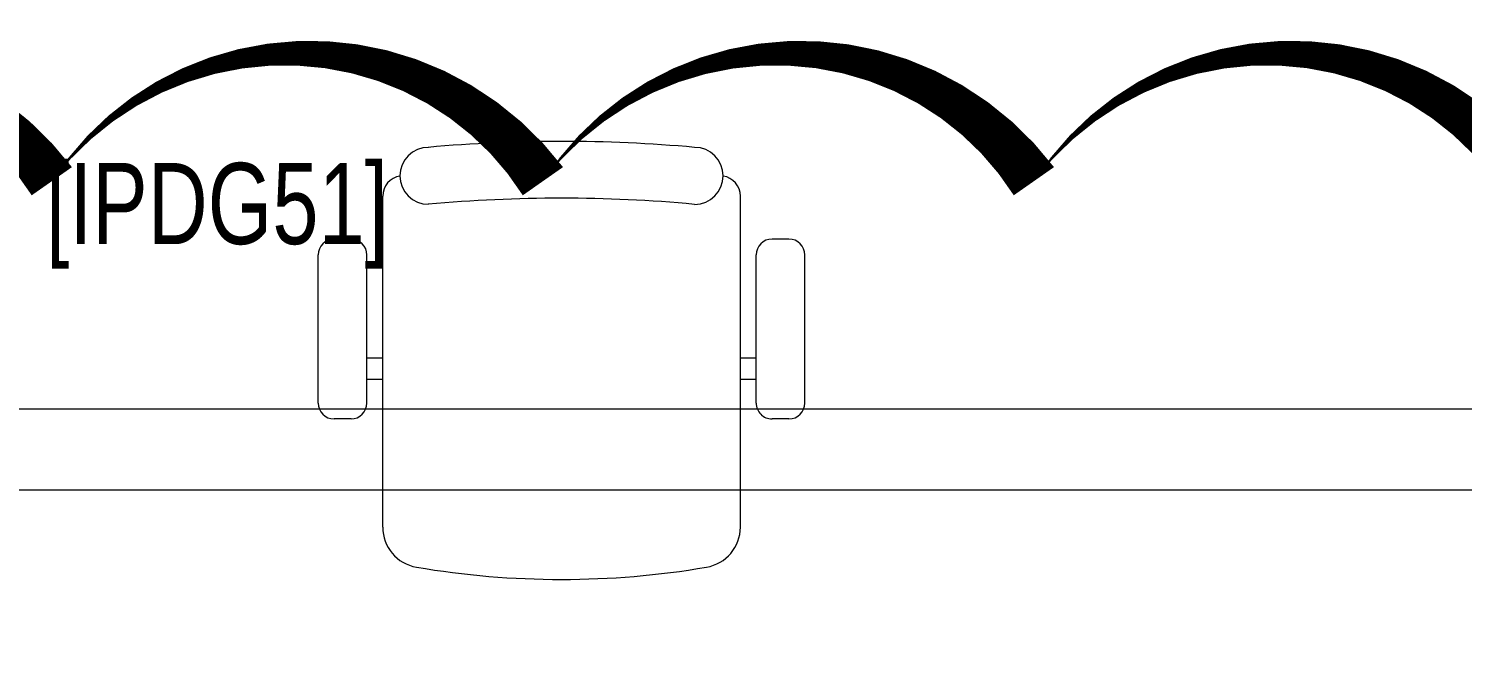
# Model space of a CAD drawing. Header units: metres. Extents: x 75097 to 220695, y -1557923 to -1361206.
# Drawn here: x 102294 to 104063, y -1446979 to -1446204 of the extents above; entities that cross this region are included whole.
import ezdxf

# ---------------------------------------------------------------- set-up
doc = ezdxf.new("R2010")
doc.units = ezdxf.units.M
doc.layers.get('0').update_dxf_attribs({"lineweight": 0})
for name, color, linetype, lineweight in [('A-100 - Copy$0$72_EGR_BASE_TEXT', 8, 'Continuous', 0), ('A-100 - Copy$0$Medical Equipment and Furniture', 8, 'Continuous', 0), ('A-100 - Copy$0$NEW', 8, 'Continuous', 5)]:
    doc.layers.add(name, color=color, linetype=linetype, lineweight=lineweight)
doc.layers.add('REV 01', color=7, linetype='Continuous', lineweight=0, true_color=0xe41b4d)
doc.styles.add('A-100 - Copy$0$X3G_ENTITY_2587EA', font='swisscl.ttf', dxfattribs={"height": 200})

# ---------------------------------------------------------------- blocks, each defined once
blk = doc.blocks.new('*X81')
for p, q in [((5, 3), (5, 3)), ((5, 3), (5, 3)), ((5, 3), (5, 3)), ((5, 3), (5, 3)), ((5, 3), (5, 3)), ((5, 3), (5, 3)), ((5, 3), (5, 3)), ((5, 3), (5, 3)), ((5, 3), (5, 3)), ((5, 3), (5, 3)), ((5, 3), (5, 3)), ((5, 3), (5, 3)), ((5, 3), (5, 3)), ((5, 3), (5, 3)), ((5, 3), (5, 3)), ((5, 3), (5, 3)), ((5, 3), (5, 3)), ((5, 3), (5, 3)), ((5, 3), (5, 3)), ((5, 3), (5, 3)), ((5, 3), (5, 3)), ((5, 3), (5, 3)), ((5, 3), (5, 3)), ((5, 3), (5, 3)), ((5, 3), (5, 3)), ((5, 3), (5, 3)), ((5, 3), (5, 3)), ((5, 3), (5, 3)), ((5, 3), (5, 3)), ((5, 3), (5, 3)), ((5, 3), (5, 3)), ((5, 3), (5, 3)), ((5, 3), (5, 3)), ((5, 3), (5, 3)), ((5, 3), (5, 3)), ((5, 3), (5, 3)), ((5, 3), (5, 3)), ((5, 3), (5, 3)), ((5, 3), (5, 3)), ((5, 3), (5, 3)), ((5, 3), (5, 3)), ((5, 3), (5, 3)), ((5, 3), (5, 3)), ((5, 3), (5, 3)), ((5, 3), (5, 3)), ((5, 3), (5, 3)), ((5, 3), (5, 3)), ((5, 3), (5, 3)), ((5, 3), (5, 3)), ((5, 3), (5, 3)), ((5, 3), (5, 3)), ((5, 3), (5, 3)), ((5, 3), (5, 3)), ((5, 3), (5, 3)), ((5, 3), (5, 3)), ((5, 3), (5, 3)), ((5, 3), (5, 3)), ((5, 3), (5, 3)), ((5, 3), (5, 3)), ((5, 3), (5, 3)), ((5, 3), (5, 3)), ((5, 3), (5, 3)), ((5, 3), (5, 3)), ((5, 3), (5, 3)), ((5, 3), (5, 3)), ((5, 3), (5, 3)), ((6, 3), (5, 3)), ((5, 3), (5, 3)), ((6, 3), (5, 3)), ((5, 3), (5, 3)), ((6, 3), (5, 3)), ((5, 3), (5, 3)), ((6, 3), (5, 3)), ((5, 3), (5, 3)), ((5, 3), (5, 3)), ((5, 3), (5, 3)), ((5, 3), (5, 3)), ((5, 3), (5, 3)), ((5, 3), (5, 3)), ((5, 3), (5, 3)), ((5, 3), (5, 3)), ((5, 3), (5, 3)), ((5, 3), (5, 3)), ((5, 3), (5, 3)), ((5, 3), (5, 3)), ((5, 3), (5, 3)), ((5, 3), (5, 3)), ((5, 3), (5, 3)), ((5, 3), (5, 3)), ((5, 3), (5, 3)), ((5, 3), (5, 3)), ((5, 3), (5, 3)), ((5, 3), (5, 3)), ((5, 3), (5, 3)), ((5, 3), (5, 3)), ((5, 3), (5, 3)), ((6, 3), (6, 3)), ((6, 3), (6, 3)), ((6, 3), (6, 3)), ((6, 3), (6, 3)), ((6, 3), (6, 3)), ((6, 3), (6, 3)), ((6, 3), (6, 3)), ((6, 3), (6, 3)), ((6, 3), (6, 3)), ((6, 3), (6, 3)), ((6, 3), (6, 3)), ((6, 3), (6, 3)), ((6, 3), (6, 3)), ((6, 3), (6, 3)), ((6, 3), (6, 3)), ((6, 3), (6, 3)), ((6, 3), (6, 3)), ((6, 3), (6, 3)), ((6, 3), (6, 3)), ((6, 3), (6, 3)), ((6, 3), (6, 3)), ((6, 3), (6, 3)), ((6, 3), (6, 3)), ((6, 3), (6, 3)), ((6, 3), (6, 3)), ((6, 3), (6, 3)), ((6, 3), (6, 3)), ((6, 3), (6, 3)), ((6, 3), (6, 3)), ((6, 3), (6, 3)), ((6, 3), (6, 3)), ((6, 3), (6, 3)), ((6, 3), (6, 3)), ((6, 3), (6, 3)), ((6, 3), (6, 3)), ((6, 3), (6, 3)), ((6, 3), (6, 3)), ((6, 3), (6, 3)), ((6, 3), (6, 3)), ((6, 3), (6, 3)), ((6, 3), (6, 3)), ((6, 3), (6, 3)), ((6, 3), (6, 3)), ((6, 3), (6, 3)), ((6, 3), (6, 3)), ((6, 3), (6, 3)), ((6, 3), (6, 3)), ((6, 3), (6, 3)), ((6, 3), (6, 3)), ((6, 3), (6, 3)), ((6, 3), (6, 3)), ((6, 3), (6, 3)), ((6, 3), (6, 3)), ((6, 3), (6, 3)), ((6, 3), (6, 3)), ((6, 3), (6, 3)), ((6, 3), (6, 3)), ((6, 3), (6, 3)), ((6, 3), (6, 3)), ((6, 3), (6, 3)), ((6, 3), (6, 3)), ((6, 3), (6, 3)), ((6, 3), (6, 3)), ((6, 3), (6, 3)), ((6, 3), (6, 3)), ((6, 3), (6, 3)), ((6, 3), (6, 3)), ((6, 3), (6, 3)), ((6, 3), (6, 3)), ((6, 3), (6, 3)), ((6, 3), (6, 3)), ((6, 3), (6, 3)), ((6, 3), (6, 3)), ((6, 3), (6, 3)), ((6, 3), (6, 3)), ((6, 3), (6, 3)), ((6, 3), (6, 3)), ((6, 3), (6, 3)), ((6, 3), (6, 3)), ((6, 3), (6, 3)), ((6, 3), (6, 3)), ((6, 3), (6, 3)), ((6, 3), (6, 3)), ((6, 3), (6, 3)), ((6, 3), (6, 3)), ((6, 3), (6, 3)), ((6, 3), (6, 3)), ((6, 3), (6, 3)), ((6, 3), (6, 3)), ((6, 3), (6, 3)), ((6, 3), (6, 3)), ((6, 3), (6, 3)), ((6, 3), (6, 3)), ((6, 3), (6, 3)), ((6, 3), (6, 3)), ((6, 3), (6, 3)), ((6, 3), (6, 3)), ((6, 3), (6, 3)), ((6, 3), (6, 3)), ((6, 3), (6, 3)), ((6, 3), (6, 3)), ((6, 3), (6, 3)), ((6, 3), (6, 3)), ((6, 3), (6, 3)), ((6, 3), (6, 3)), ((6, 3), (6, 3)), ((6, 3), (6, 3)), ((6, 3), (6, 3)), ((6, 3), (6, 3)), ((6, 3), (6, 3)), ((6, 3), (6, 3)), ((6, 3), (6, 3)), ((6, 3), (6, 3)), ((6, 3), (6, 3)), ((6, 3), (6, 3)), ((6, 3), (6, 3)), ((6, 3), (6, 3)), ((6, 3), (6, 3)), ((6, 3), (6, 3)), ((6, 3), (6, 3)), ((6, 3), (6, 3)), ((6, 3), (6, 3)), ((6, 3), (6, 3)), ((6, 3), (6, 3)), ((6, 3), (6, 3)), ((6, 3), (6, 3)), ((6, 3), (6, 3)), ((6, 3), (6, 3)), ((6, 3), (6, 3)), ((6, 3), (6, 3)), ((6, 3), (6, 3)), ((6, 3), (6, 3)), ((6, 3), (6, 3)), ((6, 3), (6, 3)), ((6, 3), (6, 3)), ((6, 3), (6, 3)), ((6, 3), (6, 3)), ((6, 3), (6, 3)), ((6, 3), (6, 3)), ((6, 3), (6, 3)), ((6, 3), (6, 3)), ((6, 3), (6, 3)), ((6, 3), (6, 3)), ((6, 3), (6, 3)), ((6, 3), (6, 3)), ((6, 3), (6, 3)), ((6, 3), (6, 3)), ((6, 3), (6, 3)), ((6, 3), (6, 3)), ((6, 3), (6, 3)), ((6, 3), (6, 3)), ((6, 3), (6, 3)), ((6, 3), (6, 3)), ((6, 3), (6, 3)), ((6, 3), (6, 3)), ((6, 3), (6, 3)), ((6, 3), (6, 3)), ((6, 3), (6, 3)), ((6, 3), (6, 3)), ((6, 3), (6, 3)), ((6, 3), (6, 3)), ((6, 3), (6, 3)), ((6, 3), (6, 3)), ((6, 3), (6, 3)), ((6, 3), (6, 3)), ((6, 3), (6, 3)), ((6, 3), (6, 3)), ((6, 3), (6, 3)), ((6, 3), (6, 3)), ((6, 3), (6, 3)), ((6, 3), (6, 3)), ((6, 3), (6, 3)), ((6, 3), (6, 3)), ((6, 3), (6, 3)), ((6, 3), (6, 3)), ((6, 3), (6, 3)), ((6, 3), (6, 3)), ((6, 3), (6, 3)), ((6, 3), (6, 3)), ((6, 3), (6, 3)), ((6, 3), (6, 3)), ((6, 3), (6, 3)), ((6, 3), (6, 3)), ((6, 3), (6, 3)), ((6, 3), (6, 3)), ((6, 3), (6, 3)), ((6, 3), (6, 3)), ((6, 3), (6, 3)), ((6, 3), (6, 3)), ((6, 3), (6, 3)), ((6, 3), (6, 3)), ((6, 3), (6, 3)), ((6, 3), (6, 3)), ((6, 3), (6, 3)), ((6, 3), (6, 3)), ((6, 3), (6, 3)), ((6, 3), (6, 3)), ((6, 3), (6, 3)), ((6, 3), (6, 3)), ((6, 3), (6, 3)), ((6, 3), (6, 3)), ((6, 3), (6, 3)), ((6, 3), (6, 3)), ((6, 3), (6, 3)), ((6, 3), (5, 3)), ((6, 3), (5, 3)), ((6, 3), (5, 3)), ((6, 3), (5, 3)), ((6, 3), (5, 3)), ((6, 3), (6, 3)), ((6, 3), (6, 3)), ((6, 3), (6, 3)), ((6, 3), (6, 3)), ((6, 3), (6, 3)), ((6, 3), (6, 3)), ((6, 3), (6, 3)), ((6, 3), (6, 3)), ((6, 3), (6, 3)), ((6, 3), (6, 3)), ((6, 3), (6, 3)), ((6, 3), (6, 3)), ((6, 3), (6, 3)), ((6, 3), (6, 3)), ((6, 3), (6, 3)), ((6, 3), (6, 3)), ((6, 3), (6, 3)), ((6, 3), (6, 3)), ((6, 3), (6, 3)), ((6, 3), (6, 3)), ((6, 3), (6, 3)), ((6, 3), (6, 3)), ((6, 3), (6, 3)), ((6, 3), (6, 3)), ((6, 3), (6, 3)), ((6, 3), (6, 3)), ((6, 3), (6, 3)), ((6, 3), (6, 3)), ((6, 3), (6, 3)), ((6, 3), (6, 3)), ((6, 3), (6, 3)), ((6, 3), (6, 3)), ((6, 3), (6, 3)), ((6, 3), (6, 3)), ((6, 3), (6, 3)), ((6, 3), (6, 3)), ((6, 3), (6, 3)), ((6, 3), (6, 3)), ((6, 3), (6, 3)), ((6, 3), (6, 3)), ((6, 3), (6, 3)), ((6, 3), (6, 3)), ((6, 3), (6, 3)), ((6, 3), (6, 3)), ((6, 3), (6, 3)), ((6, 3), (6, 3)), ((6, 3), (6, 3)), ((6, 3), (6, 3)), ((6, 3), (6, 3)), ((6, 3), (6, 3)), ((6, 3), (6, 3)), ((6, 3), (6, 3)), ((6, 3), (6, 3)), ((6, 3), (6, 3)), ((6, 3), (6, 3)), ((6, 3), (6, 3)), ((6, 3), (6, 3)), ((6, 3), (6, 3)), ((6, 3), (6, 3)), ((6, 3), (6, 3)), ((6, 3), (6, 3)), ((6, 3), (6, 3)), ((6, 3), (6, 3)), ((6, 3), (6, 3)), ((6, 3), (6, 3)), ((6, 3), (6, 3)), ((6, 3), (6, 3)), ((6, 3), (6, 3)), ((6, 3), (6, 3)), ((6, 3), (6, 3)), ((6, 3), (6, 3)), ((6, 3), (6, 3)), ((6, 3), (6, 3)), ((6, 3), (6, 3)), ((6, 3), (6, 3)), ((6, 3), (6, 3)), ((6, 3), (6, 3)), ((6, 3), (6, 3)), ((6, 3), (6, 3)), ((6, 3), (6, 3)), ((6, 3), (6, 3)), ((6, 3), (6, 3)), ((6, 3), (6, 3)), ((6, 3), (6, 3)), ((6, 3), (6, 3)), ((6, 3), (6, 3)), ((6, 3), (6, 3)), ((6, 3), (6, 3)), ((6, 3), (6, 3)), ((6, 3), (6, 3)), ((6, 3), (6, 3)), ((6, 3), (6, 3)), ((6, 3), (6, 3)), ((6, 3), (6, 3)), ((6, 3), (6, 3)), ((6, 3), (6, 3)), ((6, 3), (6, 3)), ((6, 3), (6, 3)), ((6, 3), (6, 3)), ((6, 3), (6, 3)), ((6, 3), (6, 3)), ((6, 3), (6, 3)), ((6, 3), (6, 3)), ((6, 3), (6, 3)), ((6, 3), (6, 3)), ((6, 3), (6, 3)), ((6, 3), (6, 3)), ((6, 3), (6, 3)), ((6, 3), (6, 3)), ((6, 3), (6, 3)), ((6, 3), (6, 3)), ((6, 3), (6, 3)), ((6, 3), (6, 3)), ((6, 3), (6, 3)), ((6, 3), (6, 3)), ((6, 3), (6, 3)), ((6, 3), (6, 3)), ((6, 3), (6, 3)), ((6, 3), (6, 3)), ((6, 3), (6, 3)), ((6, 3), (6, 3)), ((6, 3), (6, 3)), ((6, 3), (6, 3)), ((6, 3), (6, 3)), ((6, 3), (6, 3)), ((6, 3), (6, 3)), ((6, 3), (6, 3)), ((6, 3), (6, 3)), ((6, 3), (6, 3)), ((6, 3), (6, 3)), ((6, 3), (6, 3)), ((6, 3), (6, 3)), ((6, 3), (6, 3)), ((6, 3), (6, 3)), ((6, 3), (6, 3)), ((6, 3), (6, 3)), ((6, 3), (6, 3)), ((6, 3), (6, 3)), ((6, 3), (6, 3)), ((6, 3), (6, 3)), ((6, 3), (6, 3)), ((6, 3), (6, 3)), ((6, 3), (6, 3)), ((6, 3), (6, 3)), ((6, 3), (6, 3)), ((6, 3), (6, 3)), ((6, 3), (6, 3)), ((6, 3), (6, 3)), ((6, 3), (6, 3)), ((6, 3), (6, 3)), ((6, 3), (6, 3)), ((6, 3), (6, 3)), ((6, 3), (6, 3)), ((6, 3), (6, 3)), ((6, 3), (6, 3)), ((6, 3), (6, 3)), ((6, 3), (6, 3)), ((6, 3), (6, 3)), ((6, 3), (6, 3)), ((6, 3), (6, 3)), ((6, 3), (6, 3)), ((6, 3), (6, 3)), ((6, 3), (6, 3)), ((6, 3), (6, 3)), ((6, 3), (6, 3)), ((6, 3), (6, 3)), ((6, 3), (6, 3)), ((6, 3), (6, 3)), ((6, 3), (6, 3)), ((6, 3), (6, 3)), ((6, 3), (6, 3)), ((6, 3), (6, 3)), ((6, 3), (6, 3)), ((6, 3), (6, 3)), ((6, 3), (6, 3)), ((6, 3), (6, 3)), ((6, 3), (6, 3)), ((6, 3), (6, 3)), ((6, 3), (6, 3)), ((6, 3), (6, 3)), ((6, 3), (6, 3)), ((6, 3), (6, 3)), ((6, 3), (6, 3)), ((6, 3), (6, 3)), ((6, 3), (6, 3)), ((6, 3), (6, 3)), ((6, 3), (6, 3)), ((6, 3), (6, 3)), ((6, 3), (6, 3)), ((6, 3), (6, 3)), ((6, 3), (6, 3)), ((6, 3), (6, 3)), ((6, 3), (6, 3)), ((6, 3), (6, 3)), ((6, 3), (6, 3)), ((6, 3), (6, 3)), ((6, 3), (6, 3)), ((6, 3), (6, 3)), ((6, 3), (6, 3)), ((6, 3), (6, 3)), ((6, 3), (6, 3)), ((6, 3), (6, 3)), ((6, 3), (6, 3)), ((6, 3), (6, 3)), ((6, 3), (6, 3)), ((6, 3), (6, 3)), ((6, 3), (6, 3)), ((6, 3), (6, 3)), ((6, 3), (6, 3)), ((6, 3), (6, 3)), ((6, 3), (6, 3)), ((6, 3), (6, 3)), ((6, 3), (6, 3)), ((6, 3), (6, 3)), ((6, 3), (6, 3)), ((6, 3), (6, 3)), ((6, 3), (6, 3)), ((6, 3), (6, 3)), ((6, 3), (6, 3)), ((6, 3), (6, 3)), ((6, 3), (6, 3)), ((6, 3), (6, 3)), ((6, 3), (6, 3)), ((6, 3), (6, 3)), ((6, 3), (6, 3)), ((6, 3), (6, 3)), ((6, 3), (6, 3)), ((6, 3), (6, 3)), ((6, 3), (6, 3)), ((6, 3), (6, 3)), ((6, 3), (6, 3)), ((6, 3), (6, 3)), ((6, 3), (6, 3)), ((6, 3), (6, 3)), ((6, 3), (6, 3)), ((6, 3), (6, 3)), ((6, 3), (6, 3)), ((6, 3), (6, 3)), ((6, 3), (6, 3)), ((6, 3), (6, 3)), ((6, 3), (6, 3)), ((6, 3), (6, 3)), ((6, 3), (6, 3)), ((6, 3), (6, 3)), ((6, 3), (6, 3)), ((6, 3), (6, 3)), ((6, 3), (6, 3)), ((6, 3), (6, 3)), ((6, 3), (6, 3)), ((6, 3), (6, 3)), ((6, 3), (6, 3)), ((6, 3), (6, 3)), ((6, 3), (6, 3)), ((6, 3), (6, 3)), ((6, 3), (6, 3)), ((6, 3), (6, 3)), ((6, 3), (6, 3)), ((6, 3), (6, 3)), ((6, 3), (6, 3)), ((6, 3), (6, 3)), ((6, 3), (6, 3)), ((6, 3), (6, 3)), ((6, 3), (6, 3)), ((6, 3), (6, 3)), ((6, 3), (6, 3)), ((6, 3), (6, 3)), ((6, 3), (6, 3)), ((6, 3), (6, 3)), ((6, 3), (6, 3)), ((6, 3), (6, 3)), ((6, 3), (6, 3)), ((6, 3), (6, 3)), ((6, 3), (6, 3)), ((6, 3), (6, 3)), ((6, 3), (6, 3)), ((6, 3), (6, 3)), ((6, 3), (6, 3)), ((6, 3), (6, 3)), ((6, 3), (6, 3)), ((6, 3), (6, 3)), ((6, 3), (6, 3)), ((6, 3), (6, 3)), ((6, 3), (6, 3)), ((6, 3), (6, 3)), ((6, 3), (6, 3)), ((6, 3), (6, 3)), ((6, 3), (6, 3)), ((6, 3), (6, 3)), ((6, 3), (6, 3)), ((6, 3), (6, 3)), ((6, 3), (6, 3)), ((6, 3), (6, 3)), ((6, 3), (6, 3)), ((6, 3), (6, 3)), ((6, 3), (6, 3)), ((6, 3), (6, 3)), ((6, 3), (6, 3)), ((6, 3), (6, 3)), ((6, 3), (6, 3)), ((6, 3), (6, 3)), ((6, 3), (6, 3)), ((6, 3), (6, 3)), ((6, 3), (6, 3)), ((6, 3), (6, 3)), ((6, 3), (6, 3)), ((6, 3), (6, 3)), ((6, 3), (6, 3)), ((6, 3), (6, 3)), ((6, 3), (6, 3)), ((6, 3), (6, 3)), ((6, 3), (6, 3)), ((6, 3), (6, 3)), ((6, 3), (6, 3)), ((6, 3), (6, 3)), ((6, 3), (6, 3)), ((6, 3), (6, 3)), ((6, 3), (6, 3))]:
    blk.add_line(p, q)
blk = doc.blocks.new('*X82')
for p, q in [((13, 1), (13, 1)), ((13, 1), (13, 1)), ((13, 1), (13, 1)), ((13, 1), (13, 1)), ((13, 1), (13, 1)), ((13, 1), (13, 1)), ((13, 1), (13, 1)), ((13, 1), (13, 1)), ((13, 1), (13, 1)), ((13, 1), (13, 1)), ((13, 1), (13, 1)), ((13, 1), (13, 1)), ((13, 1), (13, 1)), ((13, 1), (13, 1)), ((13, 1), (13, 1)), ((13, 1), (14, 1)), ((13, 1), (14, 1)), ((13, 1), (14, 1)), ((13, 1), (13, 1)), ((13, 1), (13, 1)), ((13, 1), (13, 1)), ((13, 1), (13, 1)), ((13, 1), (13, 1)), ((13, 1), (13, 1)), ((13, 1), (13, 1)), ((13, 1), (13, 1)), ((13, 1), (13, 1)), ((13, 1), (13, 1)), ((13, 1), (13, 1)), ((13, 1), (13, 1)), ((13, 1), (13, 1)), ((13, 1), (13, 1)), ((13, 1), (13, 1)), ((13, 1), (13, 1)), ((13, 1), (13, 1)), ((13, 1), (13, 1)), ((13, 1), (13, 1)), ((13, 1), (13, 1)), ((13, 1), (13, 1)), ((13, 1), (13, 1)), ((13, 1), (13, 1)), ((13, 1), (13, 1)), ((13, 1), (13, 1)), ((13, 1), (13, 1)), ((13, 1), (13, 1)), ((13, 1), (13, 1)), ((13, 1), (13, 1)), ((13, 1), (13, 1)), ((13, 1), (13, 1)), ((13, 1), (13, 1)), ((13, 1), (13, 1)), ((13, 1), (13, 1)), ((13, 1), (13, 1)), ((13, 1), (13, 1)), ((13, 1), (13, 1)), ((13, 1), (13, 1)), ((13, 1), (13, 1)), ((13, 1), (13, 1)), ((13, 1), (13, 1)), ((13, 1), (13, 1)), ((13, 1), (13, 1)), ((13, 1), (13, 1)), ((13, 1), (13, 1)), ((13, 1), (13, 1)), ((13, 1), (13, 1)), ((13, 1), (13, 1)), ((13, 1), (13, 1)), ((13, 1), (13, 1)), ((13, 1), (13, 1)), ((13, 1), (13, 1)), ((13, 1), (13, 1)), ((13, 1), (13, 1)), ((13, 1), (13, 1)), ((13, 1), (13, 1)), ((13, 1), (13, 1)), ((13, 1), (13, 1)), ((13, 1), (13, 1)), ((13, 1), (13, 1)), ((13, 1), (13, 1)), ((13, 1), (13, 1)), ((13, 1), (13, 1)), ((13, 1), (13, 1)), ((13, 1), (13, 1)), ((13, 1), (13, 1)), ((13, 1), (13, 1)), ((13, 1), (13, 1)), ((13, 1), (13, 1)), ((13, 1), (13, 1)), ((13, 1), (13, 1)), ((13, 1), (13, 1)), ((13, 1), (13, 1)), ((13, 1), (13, 1)), ((13, 1), (13, 1)), ((13, 1), (13, 1)), ((13, 1), (13, 1)), ((13, 1), (13, 1)), ((13, 1), (13, 1)), ((13, 1), (13, 1)), ((13, 1), (13, 1)), ((13, 1), (13, 1)), ((13, 1), (13, 1)), ((13, 1), (13, 1)), ((13, 1), (13, 1)), ((13, 1), (13, 1)), ((13, 1), (13, 1)), ((13, 1), (13, 1)), ((13, 1), (13, 1)), ((13, 1), (13, 1)), ((13, 1), (13, 1)), ((13, 1), (13, 1)), ((13, 1), (13, 1)), ((13, 1), (13, 1)), ((13, 1), (13, 1)), ((13, 1), (13, 1)), ((13, 1), (13, 1)), ((13, 1), (13, 1)), ((13, 1), (13, 1)), ((13, 1), (13, 1)), ((13, 1), (13, 1)), ((13, 1), (13, 1)), ((13, 1), (13, 1)), ((13, 1), (13, 1)), ((13, 1), (13, 1)), ((13, 1), (14, 1)), ((13, 0), (13, 0)), ((13, 0), (13, 0)), ((13, 0), (13, 0)), ((13, 0), (13, 0)), ((13, 0), (13, 0)), ((13, 0), (13, 0)), ((13, 0), (13, 0)), ((13, 0), (13, 0)), ((13, 0), (13, 0)), ((13, 0), (13, 0)), ((13, 0), (13, 0)), ((13, 0), (13, 0)), ((13, 0), (13, 0)), ((13, 0), (13, 0)), ((13, 0), (13, 0)), ((13, 0), (13, 0)), ((13, 0), (13, 0)), ((13, 0), (13, 0)), ((13, 0), (13, 0)), ((13, 0), (13, 0)), ((13, 0), (13, 0)), ((13, 0), (13, 0)), ((13, 0), (13, 0)), ((13, 0), (13, 0)), ((13, 0), (13, 0)), ((13, 0), (13, 0)), ((13, 0), (13, 0)), ((13, 0), (13, 0)), ((13, 0), (13, 0)), ((13, 0), (13, 0)), ((13, 0), (13, 0)), ((13, 0), (13, 0)), ((13, 0), (13, 0)), ((13, 0), (13, 0)), ((13, 0), (13, 0)), ((13, 0), (13, 0)), ((13, 0), (13, 0)), ((13, 0), (13, 0)), ((13, 0), (13, 0)), ((13, 0), (13, 0)), ((13, 0), (13, 0)), ((13, 0), (13, 0)), ((13, 0), (13, 0)), ((13, 0), (13, 0)), ((13, 0), (13, 0)), ((13, 0), (13, 0)), ((13, 0), (13, 0)), ((13, 0), (13, 0)), ((13, 0), (14, 0)), ((13, 0), (14, 0)), ((13, 0), (13, 0)), ((13, 0), (14, 0)), ((14, 1), (14, 1)), ((14, 1), (14, 1)), ((14, 1), (14, 1)), ((14, 1), (14, 1)), ((14, 1), (14, 1)), ((14, 1), (14, 1)), ((14, 1), (14, 1)), ((14, 1), (14, 1)), ((14, 1), (14, 1)), ((14, 1), (14, 1)), ((14, 1), (14, 1)), ((14, 1), (14, 1)), ((14, 1), (14, 1)), ((14, 1), (14, 1)), ((14, 1), (14, 1)), ((14, 1), (14, 1)), ((14, 1), (14, 1)), ((14, 1), (14, 1)), ((14, 1), (14, 1)), ((14, 1), (14, 1)), ((14, 1), (14, 1)), ((14, 1), (14, 1)), ((14, 1), (14, 1)), ((14, 1), (14, 1)), ((14, 1), (14, 1)), ((14, 1), (14, 1)), ((14, 1), (14, 1)), ((14, 1), (14, 1)), ((14, 1), (14, 1)), ((14, 1), (14, 1)), ((14, 1), (14, 1)), ((14, 1), (14, 1)), ((14, 1), (14, 1)), ((14, 1), (14, 1)), ((14, 1), (14, 1)), ((14, 1), (14, 1)), ((14, 1), (14, 1)), ((14, 1), (14, 1)), ((14, 1), (14, 1)), ((14, 1), (14, 1)), ((14, 1), (14, 1)), ((14, 1), (14, 1)), ((14, 1), (14, 1)), ((14, 1), (14, 1)), ((14, 1), (14, 1)), ((14, 1), (14, 1)), ((14, 1), (14, 1)), ((14, 1), (14, 1)), ((14, 1), (14, 1)), ((14, 1), (14, 1)), ((14, 1), (14, 1)), ((14, 1), (14, 1)), ((14, 1), (14, 1)), ((14, 1), (14, 1)), ((14, 1), (14, 1)), ((14, 1), (14, 1)), ((14, 1), (14, 1)), ((14, 1), (14, 1)), ((14, 1), (14, 1)), ((14, 1), (14, 1)), ((14, 1), (14, 1)), ((14, 1), (14, 1)), ((14, 1), (14, 1)), ((14, 1), (14, 1)), ((14, 1), (14, 1)), ((14, 1), (14, 1)), ((14, 1), (14, 1)), ((14, 1), (14, 1)), ((14, 1), (14, 1)), ((14, 1), (14, 1)), ((14, 1), (14, 1)), ((14, 1), (14, 1)), ((14, 1), (14, 1)), ((14, 1), (14, 1)), ((14, 1), (14, 1)), ((14, 1), (14, 1)), ((14, 1), (14, 1)), ((14, 1), (14, 1)), ((14, 1), (14, 1)), ((14, 1), (14, 1)), ((14, 1), (14, 1)), ((14, 1), (14, 1)), ((14, 1), (14, 1)), ((14, 1), (14, 1)), ((14, 1), (14, 1)), ((14, 1), (14, 1)), ((14, 1), (14, 1)), ((14, 1), (14, 1)), ((14, 1), (14, 1)), ((14, 1), (14, 1)), ((14, 1), (14, 1)), ((14, 1), (14, 1)), ((14, 1), (14, 1)), ((14, 1), (14, 1)), ((14, 0), (14, 0)), ((14, 0), (14, 0)), ((14, 0), (14, 0)), ((14, 0), (14, 0)), ((14, 0), (14, 0)), ((14, 0), (14, 0)), ((14, 0), (14, 0)), ((14, 0), (14, 0)), ((14, 0), (14, 0)), ((14, 0), (14, 0)), ((14, 0), (14, 0)), ((14, 0), (14, 0)), ((14, 0), (14, 0)), ((14, 0), (14, 0)), ((14, 0), (14, 0)), ((14, 0), (14, 0)), ((14, 0), (14, 0)), ((14, 0), (14, 0)), ((14, 0), (14, 0)), ((14, 0), (14, 0)), ((14, 0), (14, 0)), ((14, 0), (14, 0)), ((14, 0), (14, 0)), ((14, 0), (14, 0)), ((14, 0), (14, 0)), ((14, 0), (14, 0)), ((14, 0), (14, 0)), ((14, 0), (14, 0)), ((14, 0), (14, 0)), ((14, 0), (14, 0)), ((14, 0), (14, 0)), ((14, 0), (14, 0)), ((14, 0), (14, 0)), ((14, 0), (14, 0)), ((14, 0), (14, 0)), ((14, 0), (14, 0)), ((14, 0), (14, 0)), ((14, 0), (14, 0)), ((14, 0), (14, 0)), ((14, 0), (14, 0)), ((14, 0), (14, 0)), ((14, 0), (14, 0)), ((14, 0), (14, 0)), ((14, 0), (14, 0)), ((14, 0), (14, 0)), ((14, 0), (14, 0)), ((14, 0), (14, 0)), ((14, 0), (14, 0)), ((13, 0), (13, 0)), ((13, 0), (14, 0)), ((13, 0), (13, 0)), ((13, 0), (14, 0)), ((13, 0), (13, 0)), ((13, 0), (14, 0)), ((13, 0), (13, 0)), ((13, 0), (13, 0)), ((13, 0), (13, 0)), ((13, 0), (13, 0)), ((13, 0), (14, 0)), ((13, 0), (13, 0)), ((13, 0), (14, 0)), ((13, 0), (13, 0)), ((13, 0), (14, 0)), ((13, 0), (13, 0)), ((13, 0), (14, 0)), ((13, 0), (13, 0)), ((13, 0), (14, 0)), ((13, 0), (13, 0)), ((13, 0), (14, 0)), ((13, 0), (13, 0)), ((13, 0), (14, 0)), ((13, 0), (13, 0)), ((13, 0), (13, 0)), ((13, 0), (13, 0)), ((13, 0), (14, 0)), ((13, 0), (13, 0)), ((13, 0), (14, 0)), ((13, 0), (13, 0)), ((13, 0), (14, 0)), ((13, 0), (13, 0)), ((13, 0), (14, 0)), ((13, 0), (13, 0)), ((13, 0), (13, 0)), ((13, 0), (13, 0)), ((13, 0), (13, 0)), ((13, 0), (13, 0)), ((13, 0), (13, 0)), ((13, 0), (13, 0)), ((13, 0), (13, 0)), ((13, 0), (13, 0)), ((13, 0), (13, 0)), ((13, 0), (13, 0)), ((13, 0), (13, 0)), ((13, 0), (13, 0)), ((13, 0), (13, 0)), ((13, 0), (13, 0)), ((13, 0), (13, 0)), ((13, 0), (13, 0)), ((13, 0), (13, 0)), ((13, 0), (13, 0)), ((13, 0), (13, 0)), ((13, 0), (13, 0)), ((13, 0), (13, 0)), ((13, 0), (13, 0)), ((13, 0), (13, 0)), ((13, 0), (13, 0)), ((13, 0), (13, 0)), ((13, 0), (13, 0)), ((13, 0), (13, 0)), ((13, 0), (13, 0)), ((13, 0), (13, 0)), ((13, 0), (13, 0)), ((13, -1), (13, -1)), ((13, -1), (13, -1)), ((13, -1), (13, -1)), ((13, -1), (13, -1)), ((13, -1), (13, -1)), ((13, -1), (14, -1)), ((13, -1), (13, -1)), ((14, 0), (14, 0)), ((14, 0), (14, 0)), ((14, 0), (14, 0)), ((14, 0), (14, 0)), ((14, 0), (14, 0)), ((14, 0), (14, 0)), ((14, 0), (14, 0)), ((14, 0), (14, 0)), ((14, 0), (14, 0)), ((14, 0), (14, 0)), ((14, 0), (14, 0)), ((14, 0), (14, 0)), ((14, 0), (14, 0)), ((14, 0), (14, 0)), ((14, 0), (14, 0)), ((13, 0), (14, 0)), ((14, 0), (14, 0)), ((14, 0), (14, 0)), ((14, 0), (14, 0)), ((14, 0), (14, 0)), ((14, 0), (14, 0)), ((14, 0), (14, 0)), ((14, 0), (14, 0)), ((14, 0), (14, 0)), ((14, 0), (14, 0)), ((14, 0), (14, 0)), ((14, 0), (14, 0)), ((14, 0), (14, 0)), ((14, 0), (14, 0)), ((14, 0), (14, 0)), ((14, 0), (14, 0)), ((14, 0), (14, 0)), ((14, 0), (14, 0)), ((14, 0), (14, 0)), ((14, 0), (14, 0)), ((14, 0), (14, 0)), ((14, 0), (14, 0)), ((14, 0), (14, 0)), ((14, 0), (14, 0)), ((14, 0), (14, 0)), ((14, 0), (14, 0)), ((14, 0), (14, 0)), ((14, 0), (14, 0)), ((14, 0), (14, 0)), ((14, 0), (14, 0)), ((14, 0), (14, 0)), ((14, 0), (14, 0)), ((14, 0), (14, 0)), ((14, 0), (14, 0)), ((14, 0), (14, 0)), ((14, -1), (14, -1)), ((14, -1), (14, -1)), ((14, -1), (14, -1)), ((14, -1), (14, -1)), ((14, -1), (14, -1))]:
    blk.add_line(p, q)
blk = doc.blocks.new('A-100 - Copy$0$GF21018-P')
for p, q in [((-0.2207, 0.4756), (-0.2207, 0.0675)), ((0.2205, 0.4756), (0.2205, 0.0675)), ((-0.2806, 0.3422), (-0.2598, 0.3422)), ((0.2596, 0.3422), (0.2804, 0.3422)), ((-0.3002, 0.3226), (-0.3002, 0.14)), ((-0.2402, 0.3226), (-0.2402, 0.14)), ((0.24, 0.3226), (0.24, 0.14)), ((0.3, 0.3226), (0.3, 0.14)), ((-0.2402, 0.2937), (-0.2207, 0.2937)), ((0.2205, 0.2937), (0.24, 0.2937)), ((-0.2402, 0.2671), (-0.2207, 0.2671)), ((0.2205, 0.2671), (0.24, 0.2671)), ((-0.2806, 0.1204), (-0.2598, 0.1204)), ((0.2596, 0.1204), (0.2804, 0.1204))]:
    blk.add_line(p, q)
for points in [[(0.24, 0.2937), (0.24, 0.2937), (0.24, 0.2937), (0.24, 0.2937), (0.24, 0.2937), (0.24, 0.2937), (0.24, 0.2937), (0.24, 0.2937), (0.24, 0.2937), (0.24, 0.2937), (0.24, 0.2937), (0.24, 0.2937), (0.24, 0.2937), (0.24, 0.2937), (0.24, 0.2937), (0.24, 0.2937), (0.24, 0.2937), (0.24, 0.2937), (0.24, 0.2937), (0.24, 0.2937), (0.24, 0.2937), (0.24, 0.2937), (0.24, 0.2937), (0.24, 0.2937), (0.24, 0.2937), (0.24, 0.2937), (0.24, 0.2937), (0.24, 0.2937), (0.24, 0.2937), (0.24, 0.2937), (0.24, 0.2937), (0.24, 0.2937), (0.24, 0.2937), (0.24, 0.2937), (0.24, 0.2937), (0.24, 0.2937), (0.24, 0.2937), (0.24, 0.2937), (0.24, 0.2937), (0.24, 0.2937), (0.24, 0.2937), (0.24, 0.2937), (0.24, 0.2937), (0.24, 0.2937), (0.24, 0.2937), (0.24, 0.2937), (0.24, 0.2937), (0.24, 0.2937), (0.24, 0.2937), (0.24, 0.2937), (0.24, 0.2937), (0.24, 0.2937), (0.24, 0.2937), (0.24, 0.2937), (0.24, 0.2937), (0.24, 0.2937), (0.24, 0.2937), (0.24, 0.2937), (0.24, 0.2937), (0.24, 0.2937), (0.24, 0.2937), (0.24, 0.2937), (0.24, 0.2937), (0.24, 0.2937), (0.24, 0.2937), (0.24, 0.2937), (0.24, 0.2937), (0.24, 0.2937), (0.24, 0.2937), (0.24, 0.2937), (0.24, 0.2937), (0.24, 0.2937), (0.24, 0.2937), (0.24, 0.2937), (0.24, 0.2937), (0.24, 0.2937), (0.24, 0.2937), (0.24, 0.2937), (0.24, 0.2937), (0.24, 0.2937), (0.24, 0.2937), (0.24, 0.2937), (0.24, 0.2937), (0.24, 0.2937), (0.24, 0.2937), (0.24, 0.2937), (0.24, 0.2937), (0.24, 0.2937), (0.24, 0.2937), (0.24, 0.2937), (0.24, 0.2937), (0.24, 0.2937), (0.24, 0.2937), (0.24, 0.2937), (0.24, 0.2937), (0.24, 0.2937), (0.24, 0.2937), (0.24, 0.2937), (0.24, 0.2937), (0.24, 0.2937), (0.24, 0.2937), (0.24, 0.2937), (0.24, 0.2937), (0.24, 0.2937), (0.24, 0.2937), (0.24, 0.2937), (0.24, 0.2937), (0.24, 0.2937), (0.24, 0.2937), (0.24, 0.2937), (0.24, 0.2937), (0.24, 0.2937), (0.24, 0.2937), (0.24, 0.2937), (0.24, 0.2937), (0.24, 0.2937), (0.24, 0.2937), (0.24, 0.2937), (0.24, 0.2937), (0.24, 0.2937), (0.24, 0.2937), (0.24, 0.2937), (0.24, 0.2937), (0.24, 0.2937), (0.24, 0.2937), (0.24, 0.2937), (0.24, 0.2937), (0.24, 0.2937), (0.24, 0.2937), (0.24, 0.2937), (0.24, 0.2937), (0.24, 0.2937), (0.24, 0.2937), (0.24, 0.2937), (0.24, 0.2937), (0.24, 0.2937), (0.24, 0.2937), (0.24, 0.2937), (0.24, 0.2937), (0.24, 0.2937), (0.24, 0.2937), (0.24, 0.2937), (0.24, 0.2937), (0.24, 0.2937), (0.24, 0.2937), (0.24, 0.2937), (0.24, 0.2937), (0.24, 0.2937), (0.24, 0.2937), (0.24, 0.2937), (0.24, 0.2937), (0.24, 0.2937), (0.24, 0.2937), (0.24, 0.2937), (0.24, 0.2937), (0.24, 0.2937), (0.24, 0.2937), (0.24, 0.2937), (0.24, 0.2937), (0.24, 0.2937), (0.24, 0.2937), (0.24, 0.2937), (0.24, 0.2937), (0.24, 0.2937), (0.24, 0.2937), (0.24, 0.2937), (0.24, 0.2937), (0.24, 0.2937), (0.24, 0.2937), (0.24, 0.2937), (0.24, 0.2937), (0.24, 0.2937), (0.24, 0.2937), (0.24, 0.2937), (0.24, 0.2937), (0.24, 0.2937), (0.24, 0.2937), (0.24, 0.2937), (0.24, 0.2937), (0.24, 0.2937), (0.24, 0.2937), (0.24, 0.2937), (0.24, 0.2937), (0.24, 0.2937), (0.24, 0.2937), (0.24, 0.2937), (0.24, 0.2937), (0.24, 0.2937), (0.24, 0.2937), (0.24, 0.2937), (0.24, 0.2937), (0.24, 0.2937), (0.24, 0.2937), (0.24, 0.2937), (0.24, 0.2937), (0.24, 0.2937), (0.24, 0.2937), (0.24, 0.2937), (0.24, 0.2937), (0.24, 0.2937), (0.24, 0.2937), (0.24, 0.2937), (0.24, 0.2937), (0.24, 0.2937), (0.24, 0.2937), (0.24, 0.2937), (0.24, 0.2937), (0.24, 0.2937), (0.24, 0.2937), (0.24, 0.2937), (0.24, 0.2937), (0.24, 0.2937), (0.24, 0.2937), (0.24, 0.2937), (0.24, 0.2937), (0.24, 0.2937), (0.24, 0.2937), (0.24, 0.2937), (0.24, 0.2937), (0.24, 0.2937), (0.24, 0.2937), (0.24, 0.2937), (0.24, 0.2937), (0.24, 0.2937), (0.24, 0.2937), (0.24, 0.2937), (0.24, 0.2937), (0.24, 0.2937), (0.24, 0.2937), (0.24, 0.2937), (0.24, 0.2937), (0.24, 0.2937), (0.24, 0.2937), (0.24, 0.2937), (0.24, 0.2937), (0.24, 0.2937), (0.24, 0.2937), (0.24, 0.2937), (0.24, 0.2937), (0.24, 0.2937), (0.24, 0.2937), (0.24, 0.2937), (0.24, 0.2937), (0.24, 0.2937), (0.24, 0.2937), (0.24, 0.2937), (0.24, 0.2937), (0.24, 0.2937), (0.24, 0.2937), (0.24, 0.2937), (0.24, 0.2937), (0.24, 0.2937), (0.24, 0.2937), (0.24, 0.2937), (0.24, 0.2937), (0.24, 0.2937), (0.24, 0.2937), (0.24, 0.2937), (0.24, 0.2937), (0.24, 0.2937), (0.24, 0.2937), (0.24, 0.2937), (0.24, 0.2937), (0.24, 0.2937), (0.24, 0.2937), (0.24, 0.2937), (0.24, 0.2937), (0.24, 0.2937), (0.24, 0.2937), (0.24, 0.2937), (0.24, 0.2937), (0.24, 0.2937), (0.24, 0.2937), (0.24, 0.2937), (0.24, 0.2937), (0.24, 0.2937), (0.24, 0.2937)], [(0.24, 0.2937), (0.24, 0.2937), (0.24, 0.2937), (0.24, 0.2937), (0.24, 0.2937), (0.24, 0.2937), (0.24, 0.2937), (0.24, 0.2937), (0.24, 0.2937), (0.24, 0.2937), (0.24, 0.2937), (0.24, 0.2937), (0.24, 0.2937), (0.24, 0.2937), (0.24, 0.2937), (0.24, 0.2937), (0.24, 0.2937), (0.24, 0.2937), (0.24, 0.2937), (0.24, 0.2937), (0.24, 0.2937), (0.24, 0.2937), (0.24, 0.2937), (0.24, 0.2937), (0.24, 0.2937), (0.24, 0.2937), (0.24, 0.2937), (0.24, 0.2937), (0.24, 0.2937), (0.24, 0.2937), (0.24, 0.2937), (0.24, 0.2937), (0.24, 0.2937), (0.24, 0.2937), (0.24, 0.2937), (0.24, 0.2937), (0.24, 0.2937), (0.24, 0.2937), (0.24, 0.2937), (0.24, 0.2937), (0.24, 0.2937), (0.24, 0.2937), (0.24, 0.2937), (0.24, 0.2937), (0.24, 0.2937), (0.24, 0.2937), (0.24, 0.2937), (0.24, 0.2937), (0.24, 0.2937), (0.24, 0.2937), (0.24, 0.2937), (0.24, 0.2937), (0.24, 0.2937), (0.24, 0.2937), (0.24, 0.2937), (0.24, 0.2937), (0.24, 0.2937), (0.24, 0.2937), (0.24, 0.2937), (0.24, 0.2937), (0.24, 0.2937), (0.24, 0.2937), (0.24, 0.2937), (0.24, 0.2937), (0.24, 0.2937), (0.24, 0.2937), (0.24, 0.2937), (0.24, 0.2937), (0.24, 0.2937), (0.24, 0.2937), (0.24, 0.2937), (0.24, 0.2937), (0.24, 0.2937), (0.24, 0.2937), (0.24, 0.2937), (0.24, 0.2937), (0.24, 0.2937), (0.24, 0.2937), (0.24, 0.2937), (0.24, 0.2937), (0.24, 0.2937), (0.24, 0.2937), (0.24, 0.2937), (0.24, 0.2937), (0.24, 0.2937), (0.24, 0.2937), (0.24, 0.2937), (0.24, 0.2937), (0.24, 0.2937), (0.24, 0.2937), (0.24, 0.2937), (0.24, 0.2937), (0.24, 0.2937), (0.24, 0.2937), (0.24, 0.2937), (0.24, 0.2937), (0.24, 0.2937), (0.24, 0.2937), (0.24, 0.2937), (0.24, 0.2937), (0.24, 0.2937), (0.24, 0.2937), (0.24, 0.2937), (0.24, 0.2937), (0.24, 0.2937), (0.24, 0.2937), (0.24, 0.2937), (0.24, 0.2937), (0.24, 0.2937), (0.24, 0.2937), (0.24, 0.2937), (0.24, 0.2937), (0.24, 0.2937), (0.24, 0.2937), (0.24, 0.2937), (0.24, 0.2937), (0.24, 0.2937), (0.24, 0.2937), (0.24, 0.2937), (0.24, 0.2937), (0.24, 0.2937), (0.24, 0.2937), (0.24, 0.2937), (0.24, 0.2937), (0.24, 0.2937), (0.24, 0.2937), (0.24, 0.2937), (0.24, 0.2937), (0.24, 0.2937), (0.24, 0.2937), (0.24, 0.2937), (0.24, 0.2937), (0.24, 0.2937), (0.24, 0.2937), (0.24, 0.2937), (0.24, 0.2937), (0.24, 0.2937), (0.24, 0.2937), (0.24, 0.2937), (0.24, 0.2937), (0.24, 0.2937), (0.24, 0.2937), (0.24, 0.2937), (0.24, 0.2937), (0.24, 0.2937), (0.24, 0.2937), (0.24, 0.2937), (0.24, 0.2937), (0.24, 0.2937), (0.24, 0.2937), (0.24, 0.2937), (0.24, 0.2937), (0.24, 0.2937), (0.24, 0.2937), (0.24, 0.2937), (0.24, 0.2937), (0.24, 0.2937), (0.24, 0.2937), (0.24, 0.2937), (0.24, 0.2937), (0.24, 0.2937), (0.24, 0.2937), (0.24, 0.2937), (0.24, 0.2937), (0.24, 0.2937), (0.24, 0.2937), (0.24, 0.2937), (0.24, 0.2937), (0.24, 0.2937), (0.24, 0.2937), (0.24, 0.2937), (0.24, 0.2937), (0.24, 0.2937), (0.24, 0.2937), (0.24, 0.2937), (0.24, 0.2937), (0.24, 0.2937), (0.24, 0.2937), (0.24, 0.2937), (0.24, 0.2937), (0.24, 0.2937), (0.24, 0.2937), (0.24, 0.2937), (0.24, 0.2937), (0.24, 0.2937), (0.24, 0.2937), (0.24, 0.2937), (0.24, 0.2937), (0.24, 0.2937), (0.24, 0.2937), (0.24, 0.2937), (0.24, 0.2937), (0.24, 0.2937), (0.24, 0.2937), (0.24, 0.2937), (0.24, 0.2937), (0.24, 0.2937), (0.24, 0.2937), (0.24, 0.2937), (0.24, 0.2937), (0.24, 0.2937), (0.24, 0.2937), (0.24, 0.2937), (0.24, 0.2937), (0.24, 0.2937), (0.24, 0.2937), (0.24, 0.2937), (0.24, 0.2937), (0.24, 0.2937), (0.24, 0.2937), (0.24, 0.2937), (0.24, 0.2937), (0.24, 0.2937), (0.24, 0.2937), (0.24, 0.2937), (0.24, 0.2937), (0.24, 0.2937), (0.24, 0.2937), (0.24, 0.2937)], [(0.24, 0.2937), (0.24, 0.2937), (0.24, 0.2937), (0.24, 0.2937), (0.24, 0.2937), (0.24, 0.2937), (0.24, 0.2937), (0.24, 0.2937), (0.24, 0.2937), (0.24, 0.2937), (0.24, 0.2937), (0.24, 0.2937), (0.24, 0.2937), (0.24, 0.2937), (0.24, 0.2937), (0.24, 0.2937), (0.24, 0.2937), (0.24, 0.2937), (0.24, 0.2937), (0.24, 0.2937), (0.24, 0.2937), (0.24, 0.2937), (0.24, 0.2937), (0.24, 0.2937), (0.24, 0.2937), (0.24, 0.2937), (0.24, 0.2937), (0.24, 0.2937), (0.24, 0.2937), (0.24, 0.2937), (0.24, 0.2937), (0.24, 0.2937), (0.24, 0.2937), (0.24, 0.2937), (0.24, 0.2937), (0.24, 0.2937), (0.24, 0.2937), (0.24, 0.2937), (0.24, 0.2937), (0.24, 0.2937), (0.24, 0.2937), (0.24, 0.2937), (0.24, 0.2937), (0.24, 0.2937), (0.24, 0.2937), (0.24, 0.2937), (0.24, 0.2937), (0.24, 0.2937), (0.24, 0.2937), (0.24, 0.2937), (0.24, 0.2937), (0.24, 0.2937), (0.24, 0.2937), (0.24, 0.2937), (0.24, 0.2937), (0.24, 0.2937), (0.24, 0.2937), (0.24, 0.2937), (0.24, 0.2937), (0.24, 0.2937), (0.24, 0.2937), (0.24, 0.2937), (0.24, 0.2937), (0.24, 0.2937), (0.24, 0.2937), (0.24, 0.2937), (0.24, 0.2937), (0.24, 0.2937), (0.24, 0.2937), (0.24, 0.2937), (0.24, 0.2937), (0.24, 0.2937), (0.24, 0.2937), (0.24, 0.2937), (0.24, 0.2937), (0.24, 0.2937), (0.24, 0.2937), (0.24, 0.2937), (0.24, 0.2937), (0.24, 0.2937), (0.24, 0.2937), (0.24, 0.2937), (0.24, 0.2937), (0.24, 0.2937), (0.24, 0.2937), (0.24, 0.2937), (0.24, 0.2937), (0.24, 0.2937), (0.24, 0.2937), (0.24, 0.2937), (0.24, 0.2937), (0.24, 0.2937), (0.24, 0.2937), (0.24, 0.2937), (0.24, 0.2937), (0.24, 0.2937), (0.24, 0.2937), (0.24, 0.2937), (0.24, 0.2937), (0.24, 0.2937), (0.24, 0.2937), (0.24, 0.2937), (0.24, 0.2937), (0.24, 0.2937), (0.24, 0.2937), (0.24, 0.2937), (0.24, 0.2937), (0.24, 0.2937), (0.24, 0.2937), (0.24, 0.2937), (0.24, 0.2937), (0.24, 0.2937), (0.24, 0.2937), (0.24, 0.2937), (0.24, 0.2937), (0.24, 0.2937), (0.24, 0.2937), (0.24, 0.2937), (0.24, 0.2937), (0.24, 0.2937), (0.24, 0.2937), (0.24, 0.2937), (0.24, 0.2937), (0.24, 0.2937), (0.24, 0.2937), (0.24, 0.2937), (0.24, 0.2937), (0.24, 0.2937), (0.24, 0.2937), (0.24, 0.2937), (0.24, 0.2937), (0.24, 0.2937), (0.24, 0.2937), (0.24, 0.2937), (0.24, 0.2937), (0.24, 0.2937), (0.24, 0.2937), (0.24, 0.2937), (0.24, 0.2937), (0.24, 0.2937), (0.24, 0.2937), (0.24, 0.2937), (0.24, 0.2937), (0.24, 0.2937), (0.24, 0.2937), (0.24, 0.2937), (0.24, 0.2937), (0.24, 0.2937), (0.24, 0.2937), (0.24, 0.2937), (0.24, 0.2937), (0.24, 0.2937), (0.24, 0.2937), (0.24, 0.2937), (0.24, 0.2937), (0.24, 0.2937), (0.24, 0.2937), (0.24, 0.2937), (0.24, 0.2937), (0.24, 0.2937), (0.24, 0.2937), (0.24, 0.2937), (0.24, 0.2937), (0.24, 0.2937), (0.24, 0.2937), (0.24, 0.2937), (0.24, 0.2937), (0.24, 0.2937), (0.24, 0.2937), (0.24, 0.2937), (0.24, 0.2937), (0.24, 0.2937), (0.24, 0.2937), (0.24, 0.2937), (0.24, 0.2937), (0.24, 0.2937), (0.24, 0.2937), (0.24, 0.2937), (0.24, 0.2937), (0.24, 0.2937), (0.24, 0.2937), (0.24, 0.2937), (0.24, 0.2937), (0.24, 0.2937), (0.24, 0.2937), (0.24, 0.2937), (0.24, 0.2937), (0.24, 0.2937), (0.24, 0.2937), (0.24, 0.2937), (0.24, 0.2937), (0.24, 0.2937), (0.24, 0.2937), (0.24, 0.2937), (0.24, 0.2937), (0.24, 0.2937), (0.24, 0.2937), (0.24, 0.2937), (0.24, 0.2937), (0.24, 0.2937), (0.24, 0.2937), (0.24, 0.2937), (0.24, 0.2937), (0.24, 0.2937), (0.24, 0.2937), (0.24, 0.2937), (0.24, 0.2937), (0.24, 0.2937), (0.24, 0.2937), (0.24, 0.2937), (0.24, 0.2937), (0.24, 0.2937), (0.24, 0.2937), (0.24, 0.2937)]]:
    blk.add_lwpolyline(points, close=True)
for centre, radius, start, end in [((-0.0001, -0.5295), 1.0695, 80.3671, 99.6329), ((-0.1707, 0.4756), 0.05, 99.6329, 180), ((0.1705, 0.4756), 0.05, 0, 80.3671), ((-0.2806, 0.3226), 0.0196, 90, 180), ((-0.2598, 0.3226), 0.0196, 360, 90), ((0.2596, 0.3226), 0.0196, 90, 180), ((0.2804, 0.3226), 0.0196, 0, 90), ((-0.2806, 0.14), 0.0196, 180, 270), ((-0.2598, 0.14), 0.0196, 270, 360), ((0.2596, 0.14), 0.0196, 180, 270), ((0.2804, 0.14), 0.0196, 270, 0), ((-0.1643, 0.0425), 0.0351, 90, 270), ((0, 1.8467), 1.7767, 264.6946, 275.3053), ((0.1641, 0.0425), 0.0351, 270, 90), ((-0.1957, 0.0675), 0.025, 180, 261.4721), ((0.1955, 0.0675), 0.025, 278.5279, 360), ((0, 1.8314), 1.8314, 264.8532, 275.147)]:
    blk.add_arc(centre, radius, start, end)
at = {"layer": 'A-100 - Copy$0$NEW'}
for points in [[(0.24, 0.2937), (0.24, 0.2937), (0.24, 0.2937), (0.24, 0.2937), (0.24, 0.2937), (0.24, 0.2937), (0.24, 0.2937), (0.24, 0.2937)], [(0.24, 0.2937), (0.24, 0.2937), (0.24, 0.2937), (0.24, 0.2937), (0.24, 0.2937), (0.24, 0.2937), (0.24, 0.2937)], [(0.24, 0.2937), (0.24, 0.2937), (0.24, 0.2937), (0.24, 0.2937), (0.24, 0.2937), (0.24, 0.2937), (0.24, 0.2937), (0.24, 0.2937), (0.24, 0.2937)], [(0.24, 0.2937), (0.24, 0.2937), (0.24, 0.2937), (0.24, 0.2937), (0.24, 0.2937), (0.24, 0.2937), (0.24, 0.2937), (0.24, 0.2937), (0.24, 0.2937), (0.24, 0.2937)], [(0.24, 0.2937), (0.24, 0.2937), (0.24, 0.2937), (0.24, 0.2937), (0.24, 0.2937), (0.24, 0.2937), (0.24, 0.2937), (0.24, 0.2937), (0.24, 0.2937), (0.24, 0.2937), (0.24, 0.2937), (0.24, 0.2937), (0.24, 0.2937), (0.24, 0.2937), (0.24, 0.2937)], [(0.24, 0.2937), (0.24, 0.2937), (0.24, 0.2937), (0.24, 0.2937), (0.24, 0.2937), (0.24, 0.2937), (0.24, 0.2937), (0.24, 0.2937), (0.24, 0.2937), (0.24, 0.2937)], [(0.24, 0.2937), (0.24, 0.2937), (0.24, 0.2937), (0.24, 0.2937), (0.24, 0.2937), (0.24, 0.2937), (0.24, 0.2937), (0.24, 0.2937), (0.24, 0.2937), (0.24, 0.2937)], [(0.24, 0.2937), (0.24, 0.2937), (0.24, 0.2937), (0.24, 0.2937), (0.24, 0.2937), (0.24, 0.2937), (0.24, 0.2937), (0.24, 0.2937), (0.24, 0.2937), (0.24, 0.2937)], [(0.24, 0.2937), (0.24, 0.2937), (0.24, 0.2937), (0.24, 0.2937), (0.24, 0.2937), (0.24, 0.2937), (0.24, 0.2937), (0.24, 0.2937), (0.24, 0.2937), (0.24, 0.2937), (0.24, 0.2937), (0.24, 0.2937), (0.24, 0.2937), (0.24, 0.2937), (0.24, 0.2937), (0.24, 0.2937), (0.24, 0.2937), (0.24, 0.2937)], [(0.24, 0.2937), (0.24, 0.2937), (0.24, 0.2937), (0.24, 0.2937), (0.24, 0.2937), (0.24, 0.2937), (0.24, 0.2937), (0.24, 0.2937), (0.24, 0.2937), (0.24, 0.2937), (0.24, 0.2937), (0.24, 0.2937)], [(0.24, 0.2937), (0.24, 0.2937), (0.24, 0.2937), (0.24, 0.2937), (0.24, 0.2937), (0.24, 0.2937), (0.24, 0.2937)], [(0.24, 0.2937), (0.24, 0.2937), (0.24, 0.2937), (0.24, 0.2937), (0.24, 0.2937), (0.24, 0.2937), (0.24, 0.2937), (0.24, 0.2937), (0.24, 0.2937), (0.24, 0.2937), (0.24, 0.2937), (0.24, 0.2937), (0.24, 0.2937), (0.24, 0.2937), (0.24, 0.2937), (0.24, 0.2937), (0.24, 0.2937), (0.24, 0.2937), (0.24, 0.2937), (0.24, 0.2937), (0.24, 0.2937), (0.24, 0.2937), (0.24, 0.2937), (0.24, 0.2937), (0.24, 0.2937), (0.24, 0.2937), (0.24, 0.2937), (0.24, 0.2937), (0.24, 0.2937), (0.24, 0.2937), (0.24, 0.2937), (0.24, 0.2937), (0.24, 0.2937), (0.24, 0.2937), (0.24, 0.2937), (0.24, 0.2937), (0.24, 0.2937), (0.24, 0.2937), (0.24, 0.2937), (0.24, 0.2937), (0.24, 0.2937), (0.24, 0.2937), (0.24, 0.2937), (0.24, 0.2937), (0.24, 0.2937), (0.24, 0.2937), (0.24, 0.2937), (0.24, 0.2937), (0.24, 0.2937), (0.24, 0.2937), (0.24, 0.2937), (0.24, 0.2937), (0.24, 0.2937), (0.24, 0.2937), (0.24, 0.2937), (0.24, 0.2937), (0.24, 0.2937), (0.24, 0.2937), (0.24, 0.2937), (0.24, 0.2937), (0.24, 0.2937), (0.24, 0.2937), (0.24, 0.2937), (0.24, 0.2937), (0.24, 0.2937), (0.24, 0.2937), (0.24, 0.2937), (0.24, 0.2937), (0.24, 0.2937), (0.24, 0.2937), (0.24, 0.2937), (0.24, 0.2937), (0.24, 0.2937), (0.24, 0.2937), (0.24, 0.2937), (0.24, 0.2937), (0.24, 0.2937), (0.24, 0.2937), (0.24, 0.2937), (0.24, 0.2937), (0.24, 0.2937), (0.24, 0.2937), (0.24, 0.2937), (0.24, 0.2937), (0.24, 0.2937), (0.24, 0.2937), (0.24, 0.2937), (0.24, 0.2937), (0.24, 0.2937), (0.24, 0.2937), (0.24, 0.2937), (0.24, 0.2937), (0.24, 0.2937), (0.24, 0.2937), (0.24, 0.2937), (0.24, 0.2937), (0.24, 0.2937), (0.24, 0.2937), (0.24, 0.2937), (0.24, 0.2937), (0.24, 0.2937), (0.24, 0.2937), (0.24, 0.2937), (0.24, 0.2937), (0.24, 0.2937), (0.24, 0.2937), (0.24, 0.2937), (0.24, 0.2937), (0.24, 0.2937), (0.24, 0.2937), (0.24, 0.2937)], [(0.24, 0.2937), (0.24, 0.2937), (0.24, 0.2937), (0.24, 0.2937), (0.24, 0.2937), (0.24, 0.2937), (0.24, 0.2937), (0.24, 0.2937), (0.24, 0.2937), (0.24, 0.2937), (0.24, 0.2937), (0.24, 0.2937), (0.24, 0.2937), (0.24, 0.2937), (0.24, 0.2937), (0.24, 0.2937), (0.24, 0.2937)], [(0.24, 0.2937), (0.24, 0.2937), (0.24, 0.2937), (0.24, 0.2937), (0.24, 0.2937), (0.24, 0.2937), (0.24, 0.2937), (0.24, 0.2937), (0.24, 0.2937), (0.24, 0.2937), (0.24, 0.2937), (0.24, 0.2937), (0.24, 0.2937), (0.24, 0.2937), (0.24, 0.2937), (0.24, 0.2937), (0.24, 0.2937), (0.24, 0.2937), (0.24, 0.2937), (0.24, 0.2937), (0.24, 0.2937), (0.24, 0.2937), (0.24, 0.2937), (0.24, 0.2937), (0.24, 0.2937), (0.24, 0.2937), (0.24, 0.2937), (0.24, 0.2937), (0.24, 0.2937), (0.24, 0.2937), (0.24, 0.2937), (0.24, 0.2937), (0.24, 0.2937), (0.24, 0.2937), (0.24, 0.2937), (0.24, 0.2937), (0.24, 0.2937), (0.24, 0.2937), (0.24, 0.2937), (0.24, 0.2937), (0.24, 0.2937), (0.24, 0.2937), (0.24, 0.2937), (0.24, 0.2937), (0.24, 0.2937), (0.24, 0.2937), (0.24, 0.2937), (0.24, 0.2937), (0.24, 0.2937), (0.24, 0.2937), (0.24, 0.2937), (0.24, 0.2937), (0.24, 0.2937), (0.24, 0.2937), (0.24, 0.2937), (0.24, 0.2937), (0.24, 0.2937), (0.24, 0.2937), (0.24, 0.2937), (0.24, 0.2937), (0.24, 0.2937), (0.24, 0.2937), (0.24, 0.2937), (0.24, 0.2937), (0.24, 0.2937), (0.24, 0.2937), (0.24, 0.2937), (0.24, 0.2937), (0.24, 0.2937), (0.24, 0.2937), (0.24, 0.2937), (0.24, 0.2937), (0.24, 0.2937), (0.24, 0.2937), (0.24, 0.2937), (0.24, 0.2937), (0.24, 0.2937), (0.24, 0.2937), (0.24, 0.2937), (0.24, 0.2937), (0.24, 0.2937), (0.24, 0.2937), (0.24, 0.2937), (0.24, 0.2937), (0.24, 0.2937), (0.24, 0.2937), (0.24, 0.2937), (0.24, 0.2937), (0.24, 0.2937)], [(0.24, 0.2937), (0.24, 0.2937), (0.24, 0.2937), (0.24, 0.2937), (0.24, 0.2937), (0.24, 0.2937), (0.24, 0.2937), (0.24, 0.2937), (0.24, 0.2937), (0.24, 0.2937), (0.24, 0.2937), (0.24, 0.2937), (0.24, 0.2937), (0.24, 0.2937), (0.24, 0.2937), (0.24, 0.2937), (0.24, 0.2937), (0.24, 0.2937), (0.24, 0.2937), (0.24, 0.2937), (0.24, 0.2937), (0.24, 0.2937), (0.24, 0.2937), (0.24, 0.2937), (0.24, 0.2937), (0.24, 0.2937), (0.24, 0.2937), (0.24, 0.2937), (0.24, 0.2937), (0.24, 0.2937), (0.24, 0.2937), (0.24, 0.2937), (0.24, 0.2937), (0.24, 0.2937), (0.24, 0.2937), (0.24, 0.2937), (0.24, 0.2937), (0.24, 0.2937), (0.24, 0.2937), (0.24, 0.2937), (0.24, 0.2937), (0.24, 0.2937), (0.24, 0.2937), (0.24, 0.2937), (0.24, 0.2937), (0.24, 0.2937), (0.24, 0.2937), (0.24, 0.2937), (0.24, 0.2937), (0.24, 0.2937), (0.24, 0.2937), (0.24, 0.2937), (0.24, 0.2937), (0.24, 0.2937)]]:
    blk.add_lwpolyline(points, dxfattribs=at)
for name, xscale, yscale, zscale in [('*X81', 8.59375e-11, 8.59375e-11, 8.59375e-11), ('*X82', 5.5e-11, 5.5e-11, 5.5e-11)]:
    blk.add_blockref(name, (0.24, 0.2937), dxfattribs=dict(xscale=xscale, yscale=yscale, zscale=zscale))
blk = doc.blocks.new('A-100 - Copy')
at = {"layer": 'A-100 - Copy$0$Medical Equipment and Furniture'}
blk.add_line((106128.1, -1446773.1, 2.4), (101272.6, -1446773.1, 2.4), dxfattribs=at)
at = {"layer": 'A-100 - Copy$0$Medical Equipment and Furniture', "elevation": 2.4}
blk.add_lwpolyline([(101200.3, -1447373.1), (101200.3, -1446673.1), (106200.3, -1446673.1)], dxfattribs=at)
at = {"layer": 'A-100 - Copy$0$Medical Equipment and Furniture', "extrusion": (8.74706e-06, 2.27027e-05, 1), "xscale": 1000.000000000002, "yscale": 1000.000000000002, "zscale": 1000.000000000002, "rotation": 179.9971679684406}
blk.add_blockref('A-100 - Copy$0$GF21018-P', (102951.2, -1446343.3, -29.6), dxfattribs=at)
at = {"layer": 'A-100 - Copy$0$72_EGR_BASE_TEXT', "insert": (102526.2, -1446369.9, 2.4), "char_height": 100, "attachment_point": 2, "style": 'A-100 - Copy$0$X3G_ENTITY_2587EA'}
blk.add_mtext('[IPDG51]', dxfattribs=at)

msp = doc.modelspace()

# ---------------------------------------------------------------- block references
msp.add_blockref('A-100 - Copy', (0, 0))

# ---------------------------------------------------------------- next in the draw order: linework, layer by layer
at = {"layer": 'REV 01', "elevation": 0}
msp.add_lwpolyline([(100505.2, -1446392.4, 0, 60.6, -0.520567), (101111, -1446392.4, 0, 60.6, -0.520567), (101716.8, -1446392.4, 0, 60.6, -0.520567), (102322.5, -1446392.4, 0, 60.6, -0.520567), (102928.3, -1446392.4, 0, 60.6, -0.520567), (103534, -1446392.4, 0, 60.6, -0.520567), (104139.8, -1446392.4, 0, 60.6, -0.520567), (104745.6, -1446392.4, 0, 60.6, -0.520567), (105351.3, -1446392.4, 0, 60.6, -0.520567), (105957.1, -1446392.4, 0, 60.6, -0.520567), (106496, -1446459.3, 0, 60.6, -0.520567), (106496, -1447065, 0, 60.6, -0.520567), (106496, -1447670.8, 0, 60.6, -0.520567), (106496, -1448276.6, 0, 60.6, -0.520567), (106496, -1448882.3, 0, 60.6, -0.520567), (106496, -1449488.1, 0, 60.6, -0.520567), (106496, -1450093.8, 0, 60.6, -0.520567), (106496, -1450699.6, 0, 60.6, -0.520567), (106496, -1451305.3, 0, 60.6, -0.520567)], format="xyseb", dxfattribs=at)

doc.saveas('drawing.dxf')
